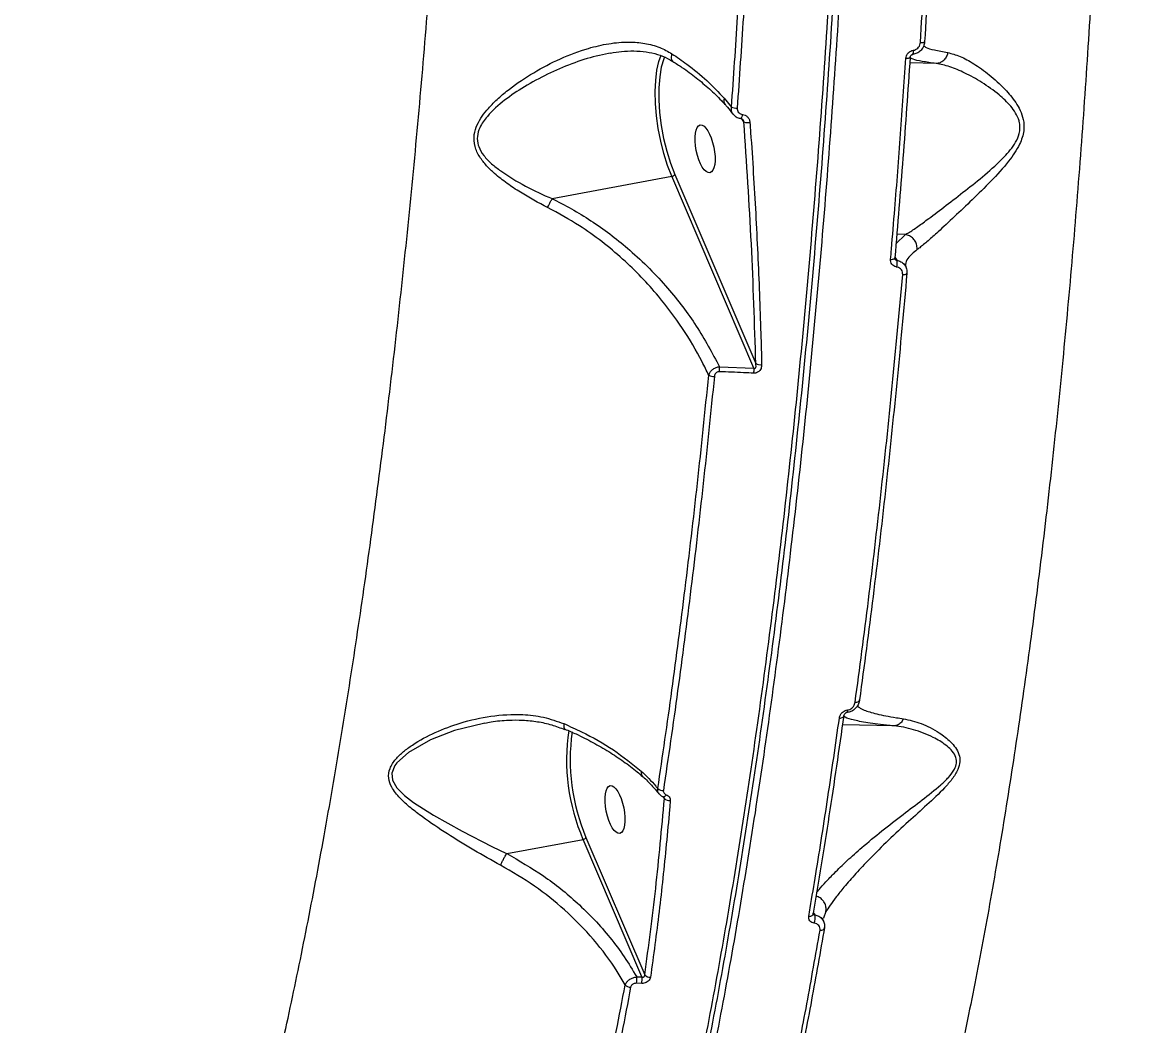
# Model space of a CAD drawing. Header units: millimetres. Extents: x -11024 to 8278, y -7837 to 5770.
# Drawn here: x 4243.1 to 4451.9, y -1199.4 to -1010.1 of the extents above; entities that cross this region are included whole.
import ezdxf

# ---------------------------------------------------------------- set-up
doc = ezdxf.new("R2010")
doc.units = ezdxf.units.MM
doc.layers.add('DIKOM_ОБЪЕКТ', color=7, linetype='Continuous')
doc.layers.add('DIKOM_РАЗМЕР_ОБЪЕКТА', color=7, linetype='Continuous')
doc.styles.add('style1', font='arial.ttf', dxfattribs={"width": 0.8})
doc.dimstyles.new('1-50', dxfattribs={"dimtxt": 300, "dimasz": 200, "dimexe": 100, "dimexo": 0, "dimgap": 100, "dimtad": 1, "dimtxsty": 'style1', "dimcen": 200, "dimclrd": 7, "dimclre": 7, "dimclrt": 7, "dimadec": 1, "dimazin": 2, "dimtfac": 1, "dimtmove": 0, "dimatfit": 2, "dimfxl": 0, "dimlwd": 25, "dimlwe": 18, "dimarcsym": 0})

# ---------------------------------------------------------------- blocks, each defined once
blk = doc.blocks.new('*D10')
at = {"layer": 'Defpoints', "color": 0, "transparency": 16777216}
for p in [(-7791.31, -186.83), (6174.94, -1432.98), (6174.94, -5371.27)]:
    blk.add_point(p, dxfattribs=at)
at = {"layer": 'DIKOM_РАЗМЕР_ОБЪЕКТА', "color": 7, "lineweight": 18, "transparency": 16777216}
for p, q in [((-7791.31, -186.83), (-7791.31, -5471.27)), ((6174.94, -1432.98), (6174.94, -5471.27))]:
    blk.add_line(p, q, dxfattribs=at)
at = {"layer": 'DIKOM_РАЗМЕР_ОБЪЕКТА', "color": 7, "lineweight": 25, "transparency": 16777216}
blk.add_line((-7591.31, -5371.27), (5974.94, -5371.27), dxfattribs=at)
at = {"layer": 'DIKOM_РАЗМЕР_ОБЪЕКТА', "color": 7, "transparency": 16777216}
for points in [[(-7591.31, -5337.93), (-7591.31, -5404.6), (-7791.31, -5371.27)], [(5974.94, -5337.93), (5974.94, -5404.6), (6174.94, -5371.27)]]:
    blk.add_solid(points, dxfattribs=at)
at = {"layer": 'DIKOM_РАЗМЕР_ОБЪЕКТА', "color": 7, "transparency": 16777216, "insert": (-1343.68, -5118.1), "char_height": 300, "attachment_point": 5, "style": 'style1'}
blk.add_mtext('14000', dxfattribs=at)

msp = doc.modelspace()

# ---------------------------------------------------------------- linework, layer by layer
at = {"layer": 'DIKOM_ОБЪЕКТ', "color": 7, "linetype": 'Continuous', "lineweight": 15}
for p, q in [((4354.049, -1016.004), (4353.667, -1016.08)), ((4415.402, -1017.956), (4410.434, -1017.839)), ((4375.458, -1024.502), (4376.836, -1026.174)), ((4379.183, -1028.959), (4378.763, -1028.344)), ((4343.014, -1043.423), (4365.58, -1039.212)), ((4381.068, -1075.402), (4365.58, -1039.212)), ((4366.144, -1038.842), (4381.415, -1074.525)), ((4407.838, -1051.943), (4409.64, -1050.183)), ((4409.64, -1050.183), (4407.984, -1050.144)), ((4407.635, -1054.444), (4407.995, -1055.046)), ((4374.566, -1075.111), (4381.068, -1075.402)), ((4399.481, -1140.055), (4399.482, -1140.055)), ((4330.328, -1142.322), (4330.108, -1142.376)), ((4407.438, -1142.838), (4397.742, -1142.61)), ((4364.183, -1156.529), (4363.942, -1156.176)), ((4334.449, -1166.914), (4348.837, -1164.229)), ((4359.942, -1190.179), (4348.837, -1164.229)), ((4349.401, -1163.86), (4360.483, -1189.754)), ((4392.259, -1178.036), (4392.52, -1178.469)), ((4394.604, -1177.858), (4394.191, -1179.06)), ((4358.955, -1190.156), (4359.942, -1190.179)), ((4359.902, -1191.386), (4358.917, -1191.364))]:
    msp.add_line(p, q, dxfattribs=at)
at = {"layer": 'DIKOM_ОБЪЕКТ', "color": 7, "linetype": 'Continuous', "lineweight": 15, "flags": 128}
for points in [[(4412.435, -1013.998), (4412.615, -1013.998), (4412.781, -1013.991), (4412.929, -1013.976), (4413.053, -1013.954), (4413.148, -1013.927), (4413.211, -1013.894), (4413.24, -1013.857), (4413.234, -1013.818)], [(4365.58, -1039.212), (4364.786, -1037.151), (4364.088, -1034.934), (4363.498, -1032.608), (4363.032, -1030.224), (4362.698, -1027.833), (4362.503, -1025.488), (4362.453, -1023.238), (4362.549, -1021.134), (4362.787, -1019.22), (4363.163, -1017.538), (4363.563, -1016.37)], [(4364.186, -1016.703), (4364.059, -1017.031), (4363.603, -1018.612), (4363.291, -1020.463), (4363.132, -1022.541), (4363.13, -1024.795), (4363.284, -1027.171), (4363.59, -1029.611), (4364.042, -1032.056), (4364.628, -1034.448), (4365.334, -1036.729), (4366.144, -1038.842)], [(4409.72, -1016.941), (4409.907, -1016.941), (4410.079, -1016.932), (4410.231, -1016.915), (4410.356, -1016.891), (4410.449, -1016.86), (4410.508, -1016.824), (4410.529, -1016.784), (4410.529, -1016.783)], [(4378.891, -1027.545), (4378.85, -1027.768), (4378.799, -1027.965), (4378.742, -1028.122), (4378.681, -1028.231), (4378.619, -1028.285), (4378.588, -1028.291)], [(4407.639, -1054.642), (4407.639, -1054.64), (4407.624, -1054.579)], [(4406.824, -1054.869), (4407.011, -1054.868), (4407.184, -1054.854), (4407.337, -1054.829), (4407.463, -1054.793), (4407.557, -1054.749), (4407.617, -1054.697), (4407.639, -1054.642)], [(4409.103, -1057.755), (4409.283, -1057.753), (4409.45, -1057.74), (4409.599, -1057.717), (4409.724, -1057.683), (4409.82, -1057.641), (4409.885, -1057.591), (4409.916, -1057.536), (4409.912, -1057.478)], [(4400.143, -1138.362), (4400.323, -1138.357), (4400.492, -1138.335), (4400.642, -1138.295), (4400.77, -1138.24), (4400.87, -1138.171), (4400.939, -1138.091), (4400.975, -1138.002), (4400.977, -1137.909)], [(4397.173, -1141.351), (4397.361, -1141.346), (4397.536, -1141.32), (4397.692, -1141.276), (4397.821, -1141.215), (4397.92, -1141.139), (4397.984, -1141.052), (4398.011, -1140.956), (4398, -1140.855)], [(4330.108, -1142.376), (4324.603, -1143.718), (4320.082, -1145.457), (4315.917, -1147.825), (4313.743, -1149.776), (4313.356, -1150.313), (4312.802, -1151.75), (4312.937, -1153.073), (4313.744, -1154.489), (4315.176, -1155.947), (4316.873, -1157.25), (4320.653, -1159.665), (4326.028, -1162.678), (4331.667, -1165.573), (4334.438, -1166.916), (4334.442, -1166.918), (4334.442, -1166.918)], [(4364.518, -1155.821), (4364.423, -1155.957), (4364.324, -1156.068), (4364.226, -1156.15), (4364.132, -1156.2), (4364.044, -1156.216), (4363.987, -1156.206)], [(4391.399, -1178.73), (4391.587, -1178.722), (4391.764, -1178.692), (4391.92, -1178.64), (4392.052, -1178.568), (4392.153, -1178.479), (4392.219, -1178.376), (4392.225, -1178.363)], [(4392.225, -1178.363), (4392.249, -1178.263), (4392.241, -1178.145)], [(4393.521, -1181.366), (4393.702, -1181.359), (4393.871, -1181.332), (4394.023, -1181.284), (4394.153, -1181.218), (4394.255, -1181.135), (4394.328, -1181.039), (4394.367, -1180.933), (4394.373, -1180.82)]]:
    msp.add_lwpolyline(points, dxfattribs=at)
at = {"layer": 'DIKOM_ОБЪЕКТ', "color": 7, "linetype": 'Continuous', "lineweight": 15}
for centre, radius, start, end in [((4409.831, -1015.738), 1.29, 337.6859, 12.64105), ((4376.577, -1024.953), 1.206, 158.06194, 216.76384), ((4377.866, -1023.349), 3.007, 249.95793, 270.72586), ((4379.903, -1026.847), 2.231, 251.17638, 280.4041), ((4365.476, -1038.438), 0.781, 277.66002, 328.78174), ((4405.809, -1055.62), 2.26, 342.20483, 14.70568), ((4370.708, -1075.548), 3.883, 352.65955, 6.46203), ((4377.048, -1075.775), 4.038, 352.02769, 5.31017), ((4382.246, -1073.013), 1.725, 241.22017, 279.11084), ((4373.552, -1074.851), 2.106, 241.42245, 271.45394), ((4397.776, -1139.963), 0.929, 338.61226, 8.65136), ((4383.602, -1149.229), 37.864, 171.58755, 203.33914), ((4383.736, -1149.23), 37.322, 171.91855, 203.07795), ((4360.841, -1151.643), 1.062, 164.69769, 223.15281), ((4363.932, -1153.505), 1.52, 229.31027, 272.01296), ((4365.138, -1155.573), 1.352, 225.0527, 276.20174), ((4348.732, -1163.454), 0.782, 277.67107, 328.74743), ((4390.37, -1179.147), 2.254, 336.97185, 17.49461), ((4355.379, -1190.648), 3.61, 348.56896, 7.83497), ((4356.352, -1190.663), 3.623, 348.48929, 7.68883), ((4361.472, -1188.95), 1.275, 219.15023, 274.30139), ((4357.766, -1190.727), 1.369, 223.90011, 272.0354)]:
    msp.add_arc(centre, radius, start, end, dxfattribs=at)
for centre in [(4371.851, -1034.04), (4354.868, -1158.609)]:
    msp.add_ellipse(centre, major_axis=(-0.913, 4.507), ratio=0.3657185, dxfattribs=at)
for points, knots in [([(4375.199, -584.3), (4375.844, -587.041), (4377.58, -594.427), (4380.265, -607.305), (4383.198, -623.131), (4385.961, -640.052), (4388.539, -658.036), (4390.918, -677.051), (4393.046, -696.677), (4394.922, -716.831), (4396.549, -737.424), (4397.955, -758.79), (4399.123, -780.886), (4400.046, -803.653), (4400.702, -826.589), (4401.095, -849.611), (4401.235, -872.637), (4401.124, -896.042), (4400.752, -919.759), (4400.114, -943.711), (4399.233, -967.093), (4398.131, -989.835), (4396.829, -1011.887), (4395.295, -1033.881), (4393.523, -1055.744), (4391.514, -1077.4), (4389.281, -1098.665), (4386.828, -1119.465), (4384.161, -1139.733), (4381.269, -1159.528), (4378.152, -1178.757), (4374.816, -1197.34), (4371.334, -1214.868), (4367.722, -1231.304), (4363.998, -1246.638), (4360.1, -1261.12), (4356.037, -1274.666), (4351.815, -1287.18), (4347.793, -1297.804), (4345.153, -1303.807), (4343.985, -1306.461)], [0, 0, 0, 0, 0.0156515, 0.0421674, 0.0687038, 0.0952198, 0.1225059, 0.1498144, 0.1771006, 0.2036165, 0.2301529, 0.2566689, 0.2839551, 0.3112635, 0.3385496, 0.3650656, 0.391602, 0.418118, 0.4454042, 0.4727126, 0.4999987, 0.52556, 0.5511395, 0.5767008, 0.6029495, 0.6292179, 0.6554666, 0.6819827, 0.7085191, 0.7350352, 0.7623214, 0.7896299, 0.8169161, 0.8434322, 0.8699685, 0.8964846, 0.9237709, 0.9510794, 0.9783656, 1, 1, 1, 1]), ([(4432.031, -657.052), (4432.858, -662.149), (4434.514, -672.346), (4436.767, -688.637), (4438.864, -705.757), (4440.773, -723.76), (4442.488, -742.582), (4443.97, -761.815), (4445.22, -781.381), (4446.243, -801.2), (4447.057, -821.593), (4447.65, -842.514), (4448.015, -863.901), (4448.144, -885.289), (4448.043, -906.604), (4447.722, -927.777), (4447.176, -949.147), (4446.399, -970.646), (4445.386, -992.202), (4444.163, -1013.354), (4442.737, -1034.037), (4441.122, -1054.202), (4439.294, -1074.163), (4437.251, -1093.842), (4434.995, -1113.163), (4432.576, -1131.718), (4430.004, -1149.46), (4427.297, -1166.362), (4424.413, -1182.684), (4421.356, -1198.342), (4418.134, -1213.271), (4415.048, -1226.153), (4412.144, -1237.258), (4410.338, -1243.473), (4409.434, -1246.583)], [0, 0, 0, 0, 0.0311785, 0.0623809, 0.0935594, 0.1256442, 0.1577552, 0.18984, 0.2210203, 0.2522244, 0.2834047, 0.3154898, 0.347601, 0.3796862, 0.4108891, 0.442116, 0.4733189, 0.5054257, 0.5375586, 0.5696654, 0.6009197, 0.6321979, 0.6634522, 0.6956102, 0.7277941, 0.759952, 0.7912842, 0.8226406, 0.853973, 0.8862091, 0.9184712, 0.9507073, 0.9753305, 1, 1, 1, 1]), ([(4313.707, -1341.725), (4314.313, -1341.556), (4316.44, -1340.961), (4320.103, -1338.53), (4324.679, -1334.482), (4329.241, -1329.052), (4333.768, -1322.375), (4338.237, -1314.452), (4342.634, -1305.302), (4346.951, -1294.916), (4351.181, -1283.336), (4355.313, -1270.606), (4359.328, -1256.791), (4363.206, -1241.951), (4366.934, -1226.123), (4370.504, -1209.315), (4373.91, -1191.574), (4377.147, -1172.963), (4380.197, -1153.571), (4383.047, -1133.485), (4385.686, -1112.764), (4388.106, -1091.429), (4390.305, -1069.528), (4392.281, -1047.133), (4394.023, -1024.35), (4395.524, -1001.285), (4396.717, -979.091), (4397.64, -957.825), (4398.329, -937.527), (4398.831, -917.151), (4399.143, -896.789), (4399.263, -876.623), (4399.191, -856.704), (4398.972, -839.093), (4398.728, -828.152), (4398.629, -823.694)], [0, 0, 0, 0, 0.0128317, 0.045026, 0.0773219, 0.1096694, 0.1420169, 0.1743129, 0.2065073, 0.2387013, 0.2709967, 0.3033439, 0.3356911, 0.3679866, 0.4001805, 0.4323748, 0.4646705, 0.4970179, 0.5293654, 0.561661, 0.5938553, 0.6260496, 0.6583452, 0.6906926, 0.72304, 0.7553358, 0.78753, 0.815215, 0.8430471, 0.870912, 0.8987769, 0.926609, 0.9539153, 0.9812216, 1, 1, 1, 1]), ([(4399.416, -823.953), (4399.516, -828.401), (4399.785, -840.474), (4400.013, -860.429), (4400.033, -883.815), (4399.795, -907.364), (4399.304, -930.961), (4398.561, -954.497), (4397.567, -977.898), (4396.318, -1001.122), (4394.82, -1024.132), (4393.082, -1046.861), (4391.111, -1069.202), (4388.916, -1091.051), (4386.503, -1112.335), (4383.87, -1133.007), (4381.027, -1153.045), (4377.984, -1172.391), (4374.755, -1190.959), (4371.356, -1208.651), (4367.798, -1225.446), (4364.065, -1241.134), (4361.502, -1251.328), (4360.144, -1255.986), (4360.123, -1256.06)], [0, 0, 0, 0, 0.02824599, 0.07667196, 0.12525058, 0.17390694, 0.2225633, 0.27114192, 0.3195679, 0.36799374, 0.41657223, 0.46522849, 0.5138847, 0.56246322, 0.61088906, 0.65931491, 0.70789346, 0.75654956, 0.80520591, 0.85378442, 0.90221027, 0.95063583, 0.99921381, 1, 1, 1, 1]), ([(4243.098, -1307.622), (4243.342, -1307.626), (4244.725, -1307.648), (4247.41, -1306.703), (4251.148, -1304.593), (4255.04, -1301.077), (4258.932, -1296.383), (4262.81, -1290.497), (4266.658, -1283.45), (4270.426, -1275.334), (4274.114, -1266.178), (4277.72, -1256.057), (4281.278, -1244.909), (4284.771, -1232.786), (4288.185, -1219.74), (4291.579, -1205.519), (4294.938, -1190.081), (4298.247, -1173.425), (4301.428, -1155.92), (4304.422, -1137.891), (4307.226, -1119.407), (4309.837, -1100.552), (4312.288, -1081.127), (4314.563, -1061.227), (4316.65, -1040.944), (4318.525, -1020.471), (4320.183, -999.844), (4321.626, -979.106), (4322.864, -958.186), (4323.884, -937.177), (4324.7, -916.162), (4325.053, -902.203), (4325.23, -895.233)], [0, 0, 0, 0, 0.0066318, 0.0375421, 0.072325, 0.1072201, 0.1421711, 0.1771203, 0.2120114, 0.246792, 0.2804719, 0.3142577, 0.3480966, 0.3819343, 0.4157173, 0.4493952, 0.4850962, 0.5208608, 0.5566259, 0.5923274, 0.626537, 0.6608537, 0.6952265, 0.7296011, 0.763922, 0.7981343, 0.8316959, 0.8653555, 0.8990655, 0.9327762, 0.9664374, 1, 1, 1, 1]), ([(4412.435, -1013.998), (4412.656, -1010.513), (4413.303, -1000.32), (4414.237, -983.267), (4415.168, -962.765), (4415.92, -942.096), (4416.257, -928.244), (4416.426, -921.318)], [0, 0, 0, 0, 0.1144543, 0.3347651, 0.5550757, 0.7775378, 1, 1, 1, 1]), ([(4417.213, -921.345), (4417.047, -928.189), (4416.715, -941.877), (4415.97, -962.433), (4415.042, -982.957), (4414.105, -1000.104), (4413.455, -1010.34), (4413.234, -1013.818)], [0, 0, 0, 0, 0.2203106, 0.4406212, 0.6630831, 0.8855451, 1, 1, 1, 1]), ([(4376.836, -1026.174), (4377.229, -1020.501), (4378.014, -1009.155), (4379.023, -991.896), (4379.916, -974.492), (4380.393, -962.789), (4380.631, -956.938)], [0, 0, 0, 0, 0.2491214, 0.4982428, 0.7491213, 1, 1, 1, 1]), ([(4381.708, -957.014), (4381.47, -962.834), (4380.996, -974.473), (4380.105, -991.863), (4379.093, -1009.19), (4378.301, -1020.634), (4377.904, -1026.356)], [0, 0, 0, 0, 0.2491217, 0.4982431, 0.7491216, 1, 1, 1, 1]), ([(4342.171, -1045.104), (4340.436, -1044.177), (4337.805, -1042.773), (4334.5, -1040.568), (4332.365, -1038.903), (4330.628, -1037.242), (4329.29, -1035.572), (4328.337, -1033.595), (4328.204, -1031.428), (4328.83, -1029.492), (4329.798, -1027.85), (4331.14, -1026.17), (4332.868, -1024.451), (4335.685, -1022.13), (4339.561, -1019.538), (4344.569, -1016.934), (4349.341, -1015.136), (4353.707, -1014.116), (4357.276, -1013.8), (4360.507, -1014.067), (4363.244, -1014.77), (4364.855, -1015.676), (4365.608, -1016.1)], [0, 0, 0, 0, 0.0867824, 0.1315358, 0.1762572, 0.207884, 0.2400723, 0.2736988, 0.3076373, 0.3372202, 0.3648041, 0.3930669, 0.4333491, 0.4736764, 0.5563645, 0.6423799, 0.7300159, 0.7923686, 0.8559804, 0.905197, 0.9556715, 1, 1, 1, 1]), ([(4413.234, -1013.818), (4413.226, -1013.913), (4413.195, -1014.284), (4412.982, -1014.908), (4412.487, -1015.57), (4411.814, -1016.056), (4411.288, -1016.17), (4411.024, -1016.228)], [0, 0, 0, 0, 0.08120713, 0.31614235, 0.54455822, 0.7717915, 1, 1, 1, 1]), ([(4411.09, -1015.456), (4411.248, -1015.421), (4411.565, -1015.352), (4411.972, -1015.057), (4412.274, -1014.656), (4412.407, -1014.28), (4412.429, -1014.056), (4412.435, -1013.998)], [0, 0, 0, 0, 0.2256621, 0.4513589, 0.6801862, 0.917602, 1, 1, 1, 1]), ([(4413.038, -1014.601), (4413.178, -1014.703), (4413.541, -1014.968), (4414.947, -1015.4), (4416.714, -1015.715), (4417.606, -1015.875)], [0, 0, 0, 0, 0.2356028, 0.6136038, 1, 1, 1, 1]), ([(4353.667, -1016.08), (4352.891, -1016.221), (4350.559, -1016.644), (4346.684, -1017.942), (4342.132, -1019.881), (4337.906, -1022.213), (4334.008, -1024.768), (4331.126, -1027.345), (4329.409, -1029.742), (4328.813, -1031.668), (4328.94, -1032.904), (4329.347, -1034.126), (4330.113, -1035.382), (4331.583, -1036.878), (4334.165, -1038.865), (4337.958, -1041.12), (4341.303, -1042.71), (4343.006, -1043.426), (4343.007, -1043.427)], [0, 0, 0, 0, 0.0496654, 0.1493407, 0.2494105, 0.3492267, 0.4384059, 0.5271202, 0.5783445, 0.6129765, 0.6473304, 0.6528867, 0.6929249, 0.7369688, 0.7811691, 0.8904464, 0.999908, 1, 1, 1, 1]), ([(4354.035, -1015.965), (4354.723, -1015.856), (4356.2, -1015.623), (4358.453, -1015.534), (4360.737, -1015.692), (4362.865, -1016.17), (4364.541, -1016.781), (4365.436, -1017.359), (4365.762, -1017.57)], [0, 0, 0, 0, 0.1620443, 0.3477023, 0.5424807, 0.7260857, 0.9002344, 1, 1, 1, 1]), ([(4365.608, -1016.1), (4365.597, -1016.135), (4365.562, -1016.244), (4365.489, -1016.543), (4365.461, -1016.962), (4365.56, -1017.352), (4365.726, -1017.467), (4365.798, -1017.517)], [0, 0, 0, 0, 0.0540141, 0.1677988, 0.4691908, 0.7705586, 1, 1, 1, 1]), ([(4365.608, -1016.1), (4366.553, -1016.743), (4368.909, -1018.348), (4372.291, -1021.136), (4374.398, -1023.376), (4375.458, -1024.502)], [0, 0, 0, 0, 0.2495579, 0.6225672, 1, 1, 1, 1]), ([(4406.824, -1054.869), (4406.878, -1054.236), (4407.15, -1051.07), (4407.802, -1043.218), (4408.737, -1031.236), (4409.392, -1021.708), (4409.72, -1016.941)], [0, 0, 0, 0, 0.0507679, 0.253848, 0.6266952, 1, 1, 1, 1]), ([(4410.512, -1016.741), (4410.073, -1023.102), (4409.193, -1035.839), (4408.147, -1048.328), (4407.624, -1054.579)], [0, 0, 0, 0, 0.4994501, 1, 1, 1, 1]), ([(4409.72, -1016.941), (4409.726, -1016.882), (4409.749, -1016.653), (4409.886, -1016.268), (4410.196, -1015.86), (4410.609, -1015.561), (4410.93, -1015.491), (4411.09, -1015.456)], [0, 0, 0, 0, 0.0825716, 0.3217409, 0.5512945, 0.7756218, 1, 1, 1, 1]), ([(4415.402, -1017.956), (4414.471, -1017.823), (4412.589, -1017.554), (4411.065, -1017.185), (4410.661, -1016.955), (4410.503, -1016.865)], [0, 0, 0, 0, 0.3732685, 0.7549566, 1, 1, 1, 1]), ([(4410.537, -1016.785), (4410.541, -1016.734), (4410.548, -1016.624), (4410.635, -1016.462), (4410.756, -1016.335), (4410.883, -1016.258), (4410.96, -1016.244), (4410.993, -1016.238)], [0, 0, 0, 0, 0.21767512, 0.46771946, 0.67927419, 0.86533837, 1, 1, 1, 1]), ([(4411.024, -1016.228), (4411.009, -1016.233), (4410.943, -1016.257), (4410.881, -1016.28), (4410.833, -1016.297)], [0, 0, 0, 0, 0.233821, 1, 1, 1, 1]), ([(4417.606, -1015.875), (4418.359, -1016.072), (4419.884, -1016.473), (4422.557, -1017.953), (4425.452, -1020.006), (4428.19, -1022.465), (4430.16, -1024.804), (4431.294, -1026.755), (4431.936, -1028.521), (4432.062, -1030.75), (4431.33, -1032.948), (4430.232, -1034.82), (4428.456, -1037.237), (4425.699, -1040.218), (4422.195, -1043.667), (4418.799, -1046.887), (4416.012, -1049.478), (4413.843, -1051.424), (4412.571, -1052.49), (4411.973, -1052.916), (4411.811, -1053.032)], [0, 0, 0, 0, 0.0704031, 0.1427036, 0.2195598, 0.297966, 0.3555926, 0.3848668, 0.4149671, 0.4491218, 0.48868, 0.5172647, 0.5465228, 0.6240224, 0.7036999, 0.7828128, 0.8640058, 0.9204706, 0.9784135, 1, 1, 1, 1]), ([(4417.606, -1015.875), (4417.597, -1015.923), (4417.538, -1016.224), (4417.322, -1016.779), (4416.827, -1017.408), (4416.16, -1017.854), (4415.661, -1017.922), (4415.412, -1017.956)], [0, 0, 0, 0, 0.0428949, 0.2679995, 0.5119879, 0.7560248, 1, 1, 1, 1]), ([(4365.757, -1017.544), (4366.345, -1017.914), (4367.917, -1018.903), (4370.238, -1020.637), (4372.71, -1022.728), (4374.502, -1024.424), (4375.378, -1025.437), (4375.603, -1025.697)], [0, 0, 0, 0, 0.150472, 0.40217, 0.655788, 0.9117406, 1, 1, 1, 1]), ([(4409.648, -1050.183), (4409.648, -1050.183), (4409.814, -1050.078), (4410.525, -1049.683), (4411.906, -1048.725), (4414.265, -1047.003), (4417.275, -1044.731), (4420.868, -1041.926), (4424.618, -1038.971), (4427.501, -1036.374), (4429.418, -1034.255), (4430.453, -1032.799), (4431.015, -1031.528), (4431.26, -1030.27), (4431.225, -1029.451), (4430.946, -1028.327), (4430.437, -1027.236), (4429.174, -1025.557), (4427.019, -1023.55), (4424.052, -1021.438), (4420.881, -1019.701), (4417.983, -1018.476), (4416.203, -1018.054), (4415.413, -1017.956), (4415.412, -1017.956)], [0, 0, 0, 0, 0.0000309, 0.0215114, 0.0794107, 0.137385, 0.2192779, 0.3012756, 0.3807125, 0.4599376, 0.4878436, 0.5156434, 0.5434166, 0.5519122, 0.5769143, 0.5828563, 0.6109559, 0.6392489, 0.6964186, 0.7753336, 0.8542845, 0.9271561, 0.9999414, 1, 1, 1, 1]), ([(4415.412, -1017.956), (4415.411, -1017.956), (4415.407, -1017.956), (4415.404, -1017.956), (4415.402, -1017.956)], [0, 0, 0, 0, 0.4009449, 1, 1, 1, 1]), ([(4375.628, -1025.657), (4375.78, -1025.829), (4376.307, -1026.424), (4376.773, -1027.044), (4377.105, -1027.485)], [0, 0, 0, 0, 0.2896947, 1, 1, 1, 1]), ([(4377.166, -1027.478), (4377.096, -1027.396), (4376.894, -1027.16), (4376.785, -1026.691), (4376.821, -1026.324), (4376.836, -1026.174)], [0, 0, 0, 0, 0.23844567, 0.68871328, 1, 1, 1, 1]), ([(4377.904, -1026.356), (4377.903, -1026.416), (4377.899, -1026.615), (4377.997, -1026.936), (4378.225, -1027.249), (4378.53, -1027.472), (4378.77, -1027.521), (4378.891, -1027.545)], [0, 0, 0, 0, 0.1043618, 0.3453709, 0.575943, 0.7877213, 1, 1, 1, 1]), ([(4377.166, -1027.478), (4377.296, -1027.633), (4377.585, -1027.978), (4378.117, -1028.245), (4378.479, -1028.254), (4378.591, -1028.257)], [0, 0, 0, 0, 0.3605423, 0.803776, 1, 1, 1, 1]), ([(4378.587, -1028.293), (4378.593, -1028.293), (4378.662, -1028.293), (4378.802, -1028.358), (4378.946, -1028.445), (4378.982, -1028.539), (4378.984, -1028.545)], [0, 0, 0, 0, 0.0293458, 0.3986863, 0.9627081, 1, 1, 1, 1]), ([(4378.891, -1027.545), (4379.064, -1027.58), (4379.409, -1027.65), (4379.842, -1027.971), (4380.192, -1028.432), (4380.266, -1028.83), (4380.306, -1029.042)], [0, 0, 0, 0, 0.2321661, 0.464019, 0.7140324, 1, 1, 1, 1]), ([(4379.183, -1028.959), (4379.148, -1028.851), (4379.1, -1028.703), (4379.007, -1028.579), (4378.982, -1028.546)], [0, 0, 0, 0, 0.7314012, 1, 1, 1, 1]), ([(4381.415, -1074.525), (4381.183, -1067.039), (4380.718, -1052.043), (4379.695, -1036.662), (4379.183, -1028.959)], [0, 0, 0, 0, 0.4991743, 1, 1, 1, 1]), ([(4380.306, -1029.042), (4380.351, -1029.682), (4380.578, -1032.88), (4381.125, -1041.173), (4381.814, -1053.842), (4382.285, -1065.845), (4382.467, -1072.761), (4382.519, -1074.716)], [0, 0, 0, 0, 0.0413723, 0.2068719, 0.5381542, 0.8694364, 1, 1, 1, 1]), ([(4342.171, -1045.104), (4342.188, -1045.066), (4342.27, -1044.887), (4342.455, -1044.497), (4342.733, -1043.937), (4342.916, -1043.597), (4343.007, -1043.427)], [0, 0, 0, 0, 0.0659056, 0.3172088, 0.658582, 1, 1, 1, 1]), ([(4343.007, -1043.427), (4343.008, -1043.426), (4343.009, -1043.424), (4343.011, -1043.423), (4343.014, -1043.423), (4343.014, -1043.423)], [0, 0, 0, 0, 0.2924483, 0.7001714, 1, 1, 1, 1]), ([(4343.014, -1043.423), (4343.122, -1043.475), (4344.525, -1044.157), (4347.164, -1045.57), (4350.832, -1047.856), (4354.345, -1050.377), (4357.901, -1053.286), (4361.425, -1056.588), (4365.762, -1061.289), (4370.449, -1067.407), (4373.185, -1072.527), (4374.566, -1075.111)], [0, 0, 0, 0, 0.00752772, 0.09767059, 0.18782304, 0.28034308, 0.37287316, 0.4832178, 0.59432216, 0.79527208, 1, 1, 1, 1]), ([(4372.545, -1076.701), (4372.137, -1075.856), (4370.691, -1072.86), (4367.69, -1067.813), (4363.744, -1062.509), (4359.872, -1058.187), (4356.312, -1054.731), (4352.416, -1051.485), (4347.762, -1048.134), (4344.199, -1046.203), (4342.171, -1045.104)], [0, 0, 0, 0, 0.0670615, 0.2378743, 0.4109041, 0.5196093, 0.6283023, 0.7402362, 0.8521499, 1, 1, 1, 1]), ([(4409.64, -1050.183), (4409.642, -1050.183), (4409.645, -1050.183), (4409.647, -1050.183), (4409.648, -1050.183)], [0, 0, 0, 0, 0.6514899, 1, 1, 1, 1]), ([(4411.811, -1053.032), (4411.815, -1052.987), (4411.831, -1052.791), (4411.808, -1052.317), (4411.598, -1051.622), (4411.109, -1050.923), (4410.437, -1050.393), (4409.911, -1050.253), (4409.648, -1050.183)], [0, 0, 0, 0, 0.0352134, 0.1540709, 0.3655505, 0.5770288, 0.7885309, 1, 1, 1, 1]), ([(4411.811, -1053.032), (4411.162, -1053.575), (4410.095, -1054.471), (4409.609, -1055.494), (4409.656, -1055.942), (4409.661, -1055.991)], [0, 0, 0, 0, 0.5793335, 0.9538286, 1, 1, 1, 1]), ([(4407.961, -1056.31), (4407.925, -1056.304), (4407.728, -1056.266), (4407.393, -1056.118), (4407.048, -1055.786), (4406.831, -1055.353), (4406.826, -1055.031), (4406.824, -1054.869)], [0, 0, 0, 0, 0.0535696, 0.2898361, 0.526377, 0.7631416, 1, 1, 1, 1]), ([(4407.697, -1054.848), (4407.681, -1054.828), (4407.638, -1054.774), (4407.64, -1054.692), (4407.642, -1054.64)], [0, 0, 0, 0, 0.37060442, 1, 1, 1, 1]), ([(4407.691, -1054.85), (4407.694, -1054.857), (4407.718, -1054.911), (4407.81, -1054.983), (4407.918, -1055.032), (4407.983, -1055.044), (4407.995, -1055.046)], [0, 0, 0, 0, 0.0654163, 0.4860495, 0.905016, 1, 1, 1, 1]), ([(4409.103, -1057.755), (4409.101, -1057.594), (4409.096, -1057.272), (4408.879, -1056.838), (4408.532, -1056.504), (4408.195, -1056.355), (4407.998, -1056.317), (4407.961, -1056.31)], [0, 0, 0, 0, 0.23636126, 0.47260663, 0.70916521, 0.94594846, 1, 1, 1, 1]), ([(4407.995, -1055.046), (4408.056, -1055.058), (4408.387, -1055.123), (4408.951, -1055.377), (4409.532, -1055.939), (4409.898, -1056.669), (4409.907, -1057.208), (4409.912, -1057.478)], [0, 0, 0, 0, 0.0541967, 0.2911153, 0.5276482, 0.7637432, 1, 1, 1, 1]), ([(4409.789, -1056.375), (4409.753, -1056.279), (4409.682, -1056.091), (4409.694, -1056.027), (4409.699, -1055.995)], [0, 0, 0, 0, 0.5163408, 1, 1, 1, 1]), ([(4400.143, -1138.362), (4400.995, -1131.976), (4402.697, -1119.203), (4405.022, -1099.263), (4407.189, -1078.823), (4408.465, -1064.778), (4409.103, -1057.755)], [0, 0, 0, 0, 0.2485967, 0.4971929, 0.7485962, 1, 1, 1, 1]), ([(4409.912, -1057.478), (4409.283, -1064.407), (4408.026, -1078.266), (4405.877, -1098.592), (4403.552, -1118.573), (4401.835, -1131.464), (4400.977, -1137.909)], [0, 0, 0, 0, 0.2485968, 0.4971933, 0.7485968, 1, 1, 1, 1]), ([(4372.545, -1076.701), (4372.617, -1076.513), (4372.761, -1076.138), (4373.221, -1075.645), (4373.791, -1075.289), (4374.261, -1075.146), (4374.513, -1075.117), (4374.566, -1075.111)], [0, 0, 0, 0, 0.2435274, 0.4875782, 0.7197547, 0.9418825, 1, 1, 1, 1]), ([(4382.519, -1074.716), (4382.5, -1074.957), (4382.468, -1075.356), (4382.169, -1075.862), (4381.8, -1076.178), (4381.398, -1076.33), (4381.151, -1076.334), (4381.046, -1076.335)], [0, 0, 0, 0, 0.3038421, 0.5023029, 0.7016865, 0.8732755, 1, 1, 1, 1]), ([(4381.068, -1075.402), (4381.108, -1075.415), (4381.173, -1075.436), (4381.265, -1075.422), (4381.334, -1075.383), (4381.391, -1075.316), (4381.451, -1075.18), (4381.483, -1074.907), (4381.442, -1074.675), (4381.415, -1074.525)], [0, 0, 0, 0, 0.1046118, 0.1740935, 0.2298578, 0.3047776, 0.3967806, 0.6086888, 1, 1, 1, 1]), ([(4362.941, -1154.657), (4363.841, -1148.514), (4365.64, -1136.227), (4368.123, -1116.968), (4370.455, -1097.177), (4371.848, -1083.526), (4372.545, -1076.701)], [0, 0, 0, 0, 0.2486151, 0.4972305, 0.7486151, 1, 1, 1, 1]), ([(4373.606, -1076.956), (4372.916, -1083.717), (4371.536, -1097.237), (4369.211, -1116.993), (4366.719, -1136.36), (4364.897, -1148.803), (4363.986, -1155.024)], [0, 0, 0, 0, 0.2486167, 0.497233, 0.7486165, 1, 1, 1, 1]), ([(4374.559, -1076.045), (4374.5, -1076.046), (4374.351, -1076.049), (4374.1, -1076.134), (4373.856, -1076.326), (4373.669, -1076.614), (4373.628, -1076.835), (4373.606, -1076.956)], [0, 0, 0, 0, 0.1207025, 0.3076032, 0.5229159, 0.7374555, 1, 1, 1, 1]), ([(4381.046, -1076.335), (4380.398, -1076.302), (4378.234, -1076.191), (4376.072, -1076.105), (4374.559, -1076.045)], [0, 0, 0, 0, 0.2996095, 1, 1, 1, 1]), ([(4400.977, -1137.909), (4400.942, -1138.11), (4400.863, -1138.576), (4400.519, -1139.228), (4399.992, -1139.78), (4399.357, -1140.168), (4398.882, -1140.257), (4398.641, -1140.301)], [0, 0, 0, 0, 0.17420614, 0.40364167, 0.60523652, 0.80006434, 1, 1, 1, 1]), ([(4397.173, -1141.351), (4397.2, -1141.224), (4397.26, -1140.929), (4397.493, -1140.513), (4397.838, -1140.159), (4398.243, -1139.909), (4398.544, -1139.852), (4398.694, -1139.823)], [0, 0, 0, 0, 0.1825205, 0.4238081, 0.627476, 0.8134719, 1, 1, 1, 1]), ([(4398.694, -1139.823), (4398.84, -1139.795), (4399.131, -1139.74), (4399.52, -1139.5), (4399.845, -1139.162), (4400.062, -1138.766), (4400.118, -1138.485), (4400.143, -1138.362)], [0, 0, 0, 0, 0.1889634, 0.3774557, 0.5792011, 0.8164302, 1, 1, 1, 1]), ([(4400.572, -1139.037), (4400.675, -1139.156), (4400.907, -1139.425), (4401.962, -1139.941), (4403.632, -1140.458), (4405.866, -1140.935), (4407.587, -1141.238), (4408.806, -1141.415), (4409.254, -1141.48)], [0, 0, 0, 0, 0.1410492, 0.3192358, 0.6121051, 0.7624353, 0.9127371, 1, 1, 1, 1]), ([(4333.291, -1169.109), (4331.605, -1168.172), (4328.186, -1166.27), (4323.225, -1163.2), (4319.265, -1160.543), (4316.32, -1158.308), (4314.288, -1156.477), (4312.778, -1154.631), (4312.069, -1152.693), (4312.331, -1150.798), (4313.455, -1149.097), (4314.971, -1147.652), (4317.402, -1145.873), (4320.983, -1143.97), (4325.97, -1142.102), (4331.518, -1140.832), (4336.808, -1140.549), (4341.443, -1141.071), (4343.954, -1141.96), (4345.225, -1142.41)], [0, 0, 0, 0, 0.0827053, 0.1677647, 0.2527879, 0.2965821, 0.3403129, 0.3851533, 0.4167735, 0.4486961, 0.4828676, 0.514001, 0.5458432, 0.6199832, 0.6956318, 0.7852689, 0.8772541, 0.9378645, 1, 1, 1, 1]), ([(4330.321, -1142.305), (4330.719, -1142.222), (4332.206, -1141.913), (4334.606, -1141.727), (4337.537, -1141.692), (4340.253, -1141.989), (4342.903, -1142.562), (4344.565, -1143.206), (4345.373, -1143.519)], [0, 0, 0, 0, 0.0779906, 0.2909889, 0.4645048, 0.6489256, 0.8291938, 1, 1, 1, 1]), ([(4391.399, -1178.73), (4391.489, -1178.2), (4391.939, -1175.551), (4393.165, -1168.155), (4395.031, -1156.332), (4396.459, -1146.348), (4397.173, -1141.351)], [0, 0, 0, 0, 0.0441409, 0.2207134, 0.6100125, 1, 1, 1, 1]), ([(4398, -1140.855), (4397.086, -1147.233), (4395.256, -1160.007), (4393.247, -1172.093), (4392.241, -1178.145)], [0, 0, 0, 0, 0.4992729, 1, 1, 1, 1]), ([(4409.254, -1141.48), (4410.358, -1141.725), (4412.589, -1142.222), (4415.663, -1143.811), (4417.841, -1145.468), (4419.081, -1146.885), (4419.763, -1148.123), (4419.985, -1149.567), (4419.546, -1151.219), (4418.451, -1152.897), (4416.478, -1155.121), (4413.658, -1157.753), (4410.056, -1161.003), (4406.369, -1164.416), (4403.038, -1167.707), (4400.224, -1170.707), (4398.128, -1173.133), (4396.523, -1175.146), (4395.307, -1176.805), (4394.847, -1177.494), (4394.604, -1177.858)], [0, 0, 0, 0, 0.0863543, 0.1746779, 0.2336195, 0.2635128, 0.2941176, 0.3212045, 0.3485624, 0.3826676, 0.4154279, 0.4844311, 0.5550151, 0.6333669, 0.7133064, 0.7760757, 0.8404074, 0.8905403, 0.9421307, 1, 1, 1, 1]), ([(4407.438, -1142.838), (4406.961, -1142.79), (4405.685, -1142.66), (4403.877, -1142.441), (4402.077, -1142.18), (4400.589, -1141.911), (4399.034, -1141.544), (4397.933, -1141.148), (4398.021, -1140.853), (4398.055, -1140.74)], [0, 0, 0, 0, 0.0741246, 0.1984937, 0.3228761, 0.4507302, 0.5785912, 0.8387819, 1, 1, 1, 1]), ([(4398.641, -1140.301), (4398.608, -1140.307), (4398.552, -1140.316), (4398.442, -1140.356), (4398.313, -1140.432), (4398.173, -1140.56), (4398.064, -1140.706), (4398.019, -1140.809), (4398, -1140.855)], [0, 0, 0, 0, 0.0762842, 0.1324262, 0.2954115, 0.5061144, 0.7824262, 1, 1, 1, 1]), ([(4398.641, -1140.301), (4398.612, -1140.312), (4398.532, -1140.341), (4398.454, -1140.368), (4398.405, -1140.385)], [0, 0, 0, 0, 0.3588855, 1, 1, 1, 1]), ([(4409.254, -1141.48), (4409.234, -1141.523), (4409.098, -1141.811), (4408.754, -1142.279), (4408.141, -1142.73), (4407.68, -1142.803), (4407.45, -1142.839)], [0, 0, 0, 0, 0.0562134, 0.3685514, 0.6842301, 1, 1, 1, 1]), ([(4345.225, -1142.41), (4345.219, -1142.446), (4345.196, -1142.61), (4345.182, -1142.925), (4345.239, -1143.272), (4345.368, -1143.368), (4345.43, -1143.413)], [0, 0, 0, 0, 0.06896266, 0.31618662, 0.67247481, 1, 1, 1, 1]), ([(4345.225, -1142.41), (4346.352, -1142.916), (4349.675, -1144.408), (4354.791, -1147.314), (4358.128, -1150.002), (4359.817, -1151.363)], [0, 0, 0, 0, 0.2022836, 0.5961129, 1, 1, 1, 1]), ([(4345.416, -1143.441), (4346.125, -1143.743), (4347.961, -1144.523), (4350.734, -1145.943), (4353.736, -1147.668), (4356.505, -1149.522), (4358.619, -1151.1), (4359.71, -1152.086), (4360.045, -1152.388)], [0, 0, 0, 0, 0.1238903, 0.3207876, 0.5178859, 0.7151829, 0.9126548, 1, 1, 1, 1]), ([(4392.871, -1174.259), (4393.021, -1174.078), (4393.444, -1173.569), (4394.596, -1172.275), (4396.331, -1170.451), (4398.606, -1168.25), (4401.594, -1165.571), (4405.138, -1162.647), (4408.988, -1159.642), (4412.791, -1156.823), (4415.713, -1154.514), (4417.785, -1152.566), (4418.869, -1151.175), (4419.204, -1150.161), (4419.269, -1149.314), (4419.048, -1148.387), (4418.279, -1147.329), (4416.882, -1146.126), (4414.49, -1144.72), (4411.124, -1143.427), (4408.7, -1142.951), (4407.451, -1142.839), (4407.45, -1142.839)], [0, 0, 0, 0, 0.028812, 0.08114183, 0.1335327, 0.20014943, 0.26685648, 0.35033565, 0.43388165, 0.50656802, 0.57904611, 0.61182847, 0.64460203, 0.66606265, 0.67000944, 0.69541469, 0.72533505, 0.75545757, 0.81628502, 0.90810013, 0.99990641, 1, 1, 1, 1]), ([(4407.45, -1142.839), (4407.449, -1142.839), (4407.446, -1142.839), (4407.442, -1142.839), (4407.439, -1142.839), (4407.438, -1142.838)], [0, 0, 0, 0, 0.2889386, 0.7145806, 1, 1, 1, 1]), ([(4359.817, -1151.363), (4360.768, -1152.287), (4361.865, -1153.354), (4362.815, -1154.504), (4362.941, -1154.657)], [0, 0, 0, 0, 0.8666371, 1, 1, 1, 1]), ([(4360.074, -1152.381), (4360.109, -1152.41), (4360.712, -1152.915), (4361.781, -1154), (4362.706, -1155.105), (4363.157, -1155.644)], [0, 0, 0, 0, 0.0303692, 0.5274189, 1, 1, 1, 1]), ([(4363.197, -1155.624), (4363.139, -1155.562), (4362.964, -1155.376), (4362.898, -1155.022), (4362.93, -1154.749), (4362.941, -1154.657)], [0, 0, 0, 0, 0.2493907, 0.7484742, 1, 1, 1, 1]), ([(4360.483, -1189.754), (4361.203, -1184.375), (4362.645, -1173.602), (4363.67, -1162.225), (4364.183, -1156.529)], [0, 0, 0, 0, 0.4993572, 1, 1, 1, 1]), ([(4365.284, -1156.916), (4365.238, -1157.468), (4365.005, -1160.228), (4364.356, -1167.282), (4363.226, -1177.931), (4362.12, -1186.122), (4361.567, -1190.221)], [0, 0, 0, 0, 0.0480635, 0.2403243, 0.619882, 1, 1, 1, 1]), ([(4363.195, -1155.625), (4363.273, -1155.725), (4363.479, -1155.988), (4363.793, -1156.119), (4363.987, -1156.2)], [0, 0, 0, 0, 0.3806103, 1, 1, 1, 1]), ([(4363.986, -1155.024), (4363.982, -1155.061), (4363.968, -1155.198), (4364.028, -1155.429), (4364.216, -1155.677), (4364.417, -1155.773), (4364.518, -1155.821)], [0, 0, 0, 0, 0.1085544, 0.398371, 0.6996749, 1, 1, 1, 1]), ([(4363.984, -1156.208), (4363.997, -1156.212), (4364.055, -1156.229), (4364.091, -1156.265), (4364.095, -1156.27), (4364.096, -1156.272)], [0, 0, 0, 0, 0.14227, 0.6325034, 1, 1, 1, 1]), ([(4364.183, -1156.529), (4364.183, -1156.514), (4364.182, -1156.446), (4364.157, -1156.354), (4364.106, -1156.292), (4364.092, -1156.275)], [0, 0, 0, 0, 0.1694767, 0.7732515, 1, 1, 1, 1]), ([(4364.518, -1155.821), (4364.659, -1155.889), (4364.942, -1156.025), (4365.209, -1156.376), (4365.294, -1156.692), (4365.286, -1156.875), (4365.284, -1156.916)], [0, 0, 0, 0, 0.30535077, 0.61147788, 0.91257752, 1, 1, 1, 1]), ([(4333.291, -1169.109), (4333.305, -1169.077), (4333.36, -1168.951), (4333.506, -1168.635), (4333.757, -1168.129), (4334.103, -1167.484), (4334.323, -1167.117), (4334.442, -1166.918)], [0, 0, 0, 0, 0.0513433, 0.1966144, 0.4492201, 0.701878, 1, 1, 1, 1]), ([(4334.442, -1166.918), (4334.443, -1166.917), (4334.444, -1166.916), (4334.447, -1166.915), (4334.448, -1166.914), (4334.449, -1166.914)], [0, 0, 0, 0, 0.3357314, 0.7933256, 1, 1, 1, 1]), ([(4334.449, -1166.914), (4336.802, -1168.263), (4341.565, -1170.994), (4346.959, -1175.375), (4351.028, -1179.362), (4353.995, -1182.766), (4356.689, -1186.359), (4358.2, -1188.891), (4358.955, -1190.156)], [0, 0, 0, 0, 0.2282515, 0.4620551, 0.5944911, 0.7269298, 0.8634661, 1, 1, 1, 1]), ([(4356.779, -1191.676), (4356.283, -1190.822), (4354.569, -1187.873), (4350.939, -1183.006), (4345.662, -1177.608), (4339.757, -1172.861), (4335.461, -1170.368), (4333.291, -1169.109)], [0, 0, 0, 0, 0.0949223, 0.327623, 0.5657278, 0.7805985, 1, 1, 1, 1]), ([(4394.604, -1177.858), (4394.612, -1177.816), (4394.67, -1177.536), (4394.67, -1176.968), (4394.419, -1176.194), (4393.904, -1175.525), (4393.318, -1175.086), (4392.902, -1174.989), (4392.758, -1174.956)], [0, 0, 0, 0, 0.0351928, 0.2313623, 0.4493513, 0.6673112, 0.8853311, 1, 1, 1, 1]), ([(4392.444, -1180.028), (4392.284, -1179.988), (4391.954, -1179.906), (4391.592, -1179.596), (4391.375, -1179.19), (4391.391, -1178.883), (4391.399, -1178.73)], [0, 0, 0, 0, 0.2338543, 0.4824955, 0.7413347, 1, 1, 1, 1]), ([(4392.256, -1178.339), (4392.252, -1178.335), (4392.237, -1178.321), (4392.248, -1178.28), (4392.256, -1178.253)], [0, 0, 0, 0, 0.3074566, 1, 1, 1, 1]), ([(4392.259, -1178.338), (4392.262, -1178.345), (4392.276, -1178.381), (4392.349, -1178.426), (4392.448, -1178.459), (4392.504, -1178.467), (4392.52, -1178.469)], [0, 0, 0, 0, 0.11247451, 0.5972441, 0.88533556, 1, 1, 1, 1]), ([(4392.52, -1178.469), (4392.794, -1178.542), (4393.36, -1178.692), (4393.998, -1179.253), (4394.394, -1179.992), (4394.38, -1180.545), (4394.373, -1180.82)], [0, 0, 0, 0, 0.2380155, 0.4906737, 0.7462763, 1, 1, 1, 1]), ([(4394.23, -1179.731), (4394.186, -1179.627), (4394.072, -1179.361), (4394.059, -1179.217), (4394.097, -1179.087), (4394.108, -1179.05)], [0, 0, 0, 0, 0.31158372, 0.80428329, 1, 1, 1, 1]), ([(4383.052, -1233.629), (4383.974, -1229.587), (4385.818, -1221.503), (4388.477, -1208.658), (4391.061, -1195.341), (4392.701, -1186.024), (4393.521, -1181.366)], [0, 0, 0, 0, 0.2490991, 0.4981992, 0.7491002, 1, 1, 1, 1]), ([(4394.373, -1180.82), (4393.561, -1185.436), (4391.936, -1194.668), (4389.367, -1207.93), (4386.709, -1220.785), (4384.857, -1228.912), (4383.93, -1232.975)], [0, 0, 0, 0, 0.2490997, 0.4982003, 0.7491002, 1, 1, 1, 1]), ([(4393.521, -1181.366), (4393.53, -1181.209), (4393.546, -1180.894), (4393.321, -1180.476), (4392.949, -1180.155), (4392.608, -1180.069), (4392.444, -1180.028)], [0, 0, 0, 0, 0.2583294, 0.5166959, 0.767745, 1, 1, 1, 1]), ([(4356.779, -1191.676), (4356.845, -1191.523), (4356.976, -1191.217), (4357.411, -1190.782), (4357.965, -1190.433), (4358.507, -1190.229), (4358.834, -1190.176), (4358.955, -1190.156)], [0, 0, 0, 0, 0.2193326, 0.4387808, 0.6560049, 0.8733019, 1, 1, 1, 1]), ([(4361.567, -1190.221), (4361.533, -1190.352), (4361.465, -1190.614), (4361.167, -1190.965), (4360.766, -1191.224), (4360.324, -1191.371), (4360.036, -1191.381), (4359.902, -1191.386)], [0, 0, 0, 0, 0.2131466, 0.4265499, 0.6306618, 0.8289976, 1, 1, 1, 1]), ([(4359.942, -1190.179), (4359.993, -1190.193), (4360.082, -1190.218), (4360.191, -1190.21), (4360.283, -1190.182), (4360.341, -1190.146), (4360.409, -1190.077), (4360.444, -1190.016), (4360.482, -1189.9), (4360.483, -1189.82), (4360.483, -1189.754)], [0, 0, 0, 0, 0.179479, 0.3193394, 0.3691821, 0.5165167, 0.5564653, 0.7165928, 0.7656823, 1, 1, 1, 1]), ([(4342.516, -1255.467), (4343.779, -1250.717), (4346.305, -1241.217), (4349.937, -1225.669), (4353.456, -1209.265), (4355.672, -1197.539), (4356.779, -1191.676)], [0, 0, 0, 0, 0.2484755, 0.4969505, 0.7484748, 1, 1, 1, 1]), ([(4357.815, -1192.095), (4356.719, -1197.896), (4354.527, -1209.498), (4351.02, -1225.876), (4347.371, -1241.529), (4344.81, -1251.163), (4343.53, -1255.98)], [0, 0, 0, 0, 0.2484778, 0.4969545, 0.7484772, 1, 1, 1, 1]), ([(4358.917, -1191.364), (4358.827, -1191.367), (4358.636, -1191.374), (4358.346, -1191.467), (4358.086, -1191.629), (4357.889, -1191.848), (4357.839, -1192.013), (4357.815, -1192.095)], [0, 0, 0, 0, 0.179834, 0.3800432, 0.581234, 0.7907488, 1, 1, 1, 1])]:
    msp.add_open_spline(points, degree=3, knots=knots, dxfattribs=at)

# ---------------------------------------------------------------- dimensions: what is measured, and where the dimension line sits
at = {"layer": 'DIKOM_РАЗМЕР_ОБЪЕКТА'}
dim = msp.add_linear_dim(base=(6174.942, -5371.267), p1=(-7791.307, -186.829), p2=(6174.942, -1432.983), text='14000', dimstyle='1-50', dxfattribs=at)
dim.commit()
dim.dimension.update_dxf_attribs({"geometry": '*D10', "text_midpoint": (-1343.681, -5371.267), "dimtype": 160})

doc.saveas('drawing.dxf')
